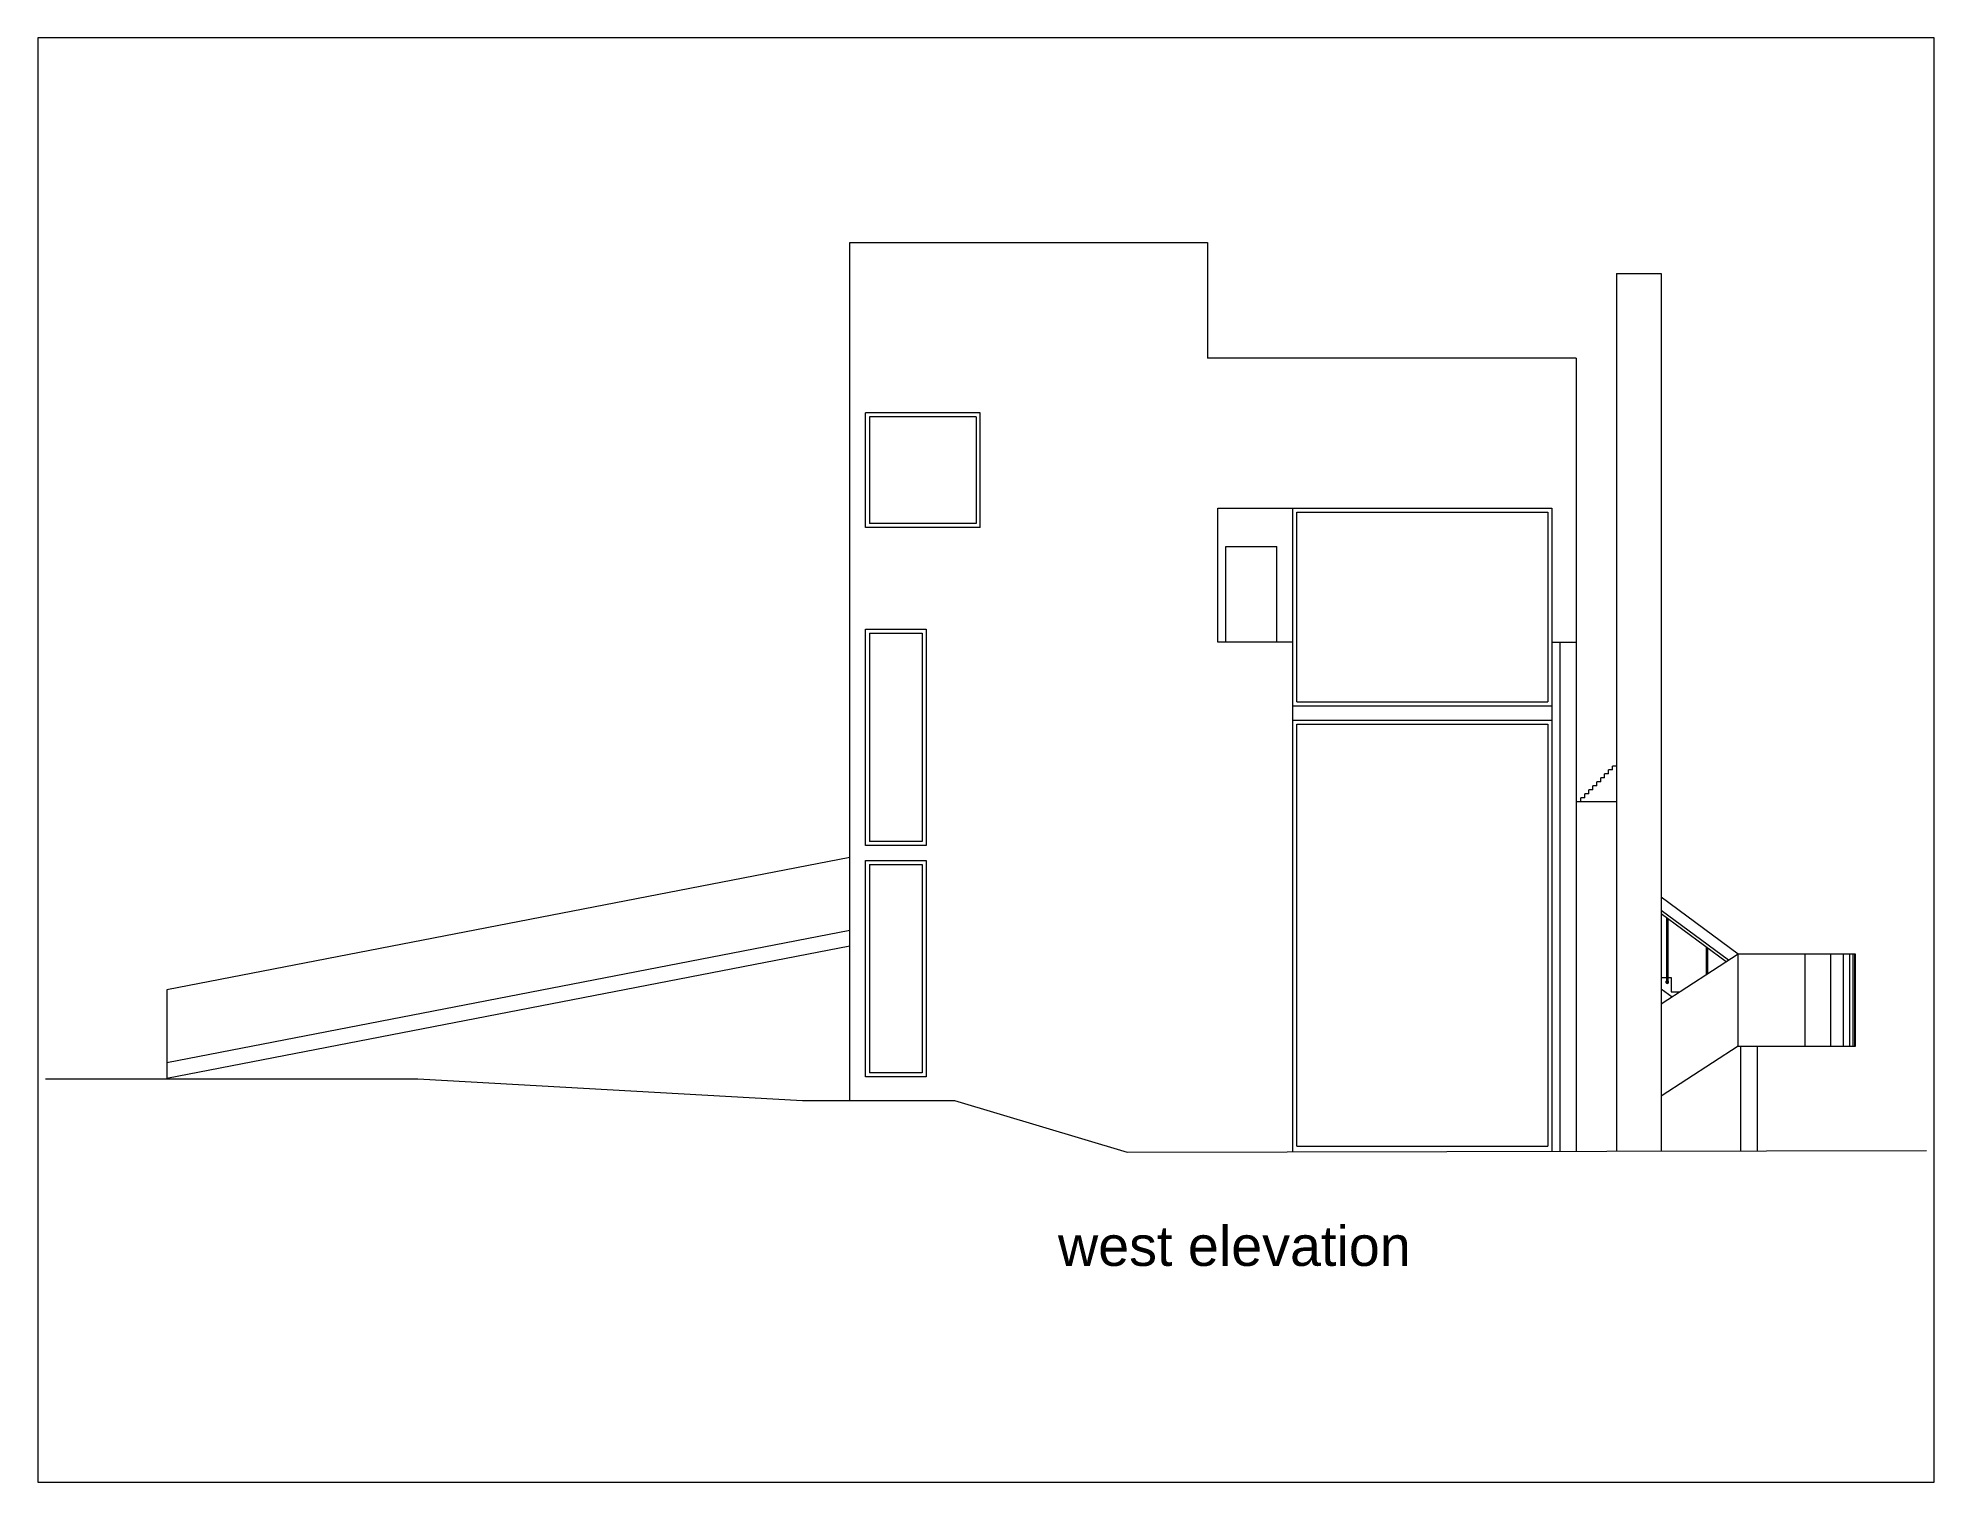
# Paper-space layout 'www.ceco.net' of a CAD drawing. Header units: millimetres. Extents: x 27 to 240, y 20 to 183.
# The model-space entities are those that its viewports show. They can reach past a viewport. Long polylines and large blocks are cut down to what shows.
import ezdxf

# ---------------------------------------------------------------- set-up
doc = ezdxf.new("R2010")
doc.units = ezdxf.units.MM
doc.layers.add('ceco.net 445 Smith House west elevation', color=7, linetype='Continuous', lineweight=15)
doc.layers.add('ceco.net Smith House text', color=7, linetype='Continuous', lineweight=15)
doc.styles.add('ceco.net', font='arial.ttf', dxfattribs={"height": 300})

msp = doc.modelspace()

# ---------------------------------------------------------------- linework, layer by layer
at = {"layer": 'ceco.net 445 Smith House west elevation', "lineweight": 13}
for p, q in [((10092, -273), (10092, 10497)), ((10092, 10497), (14581, 10497)), ((14581, 10497), (14581, 9043)), ((21269, 410), (21269, -905)), ((21480, -905), (21480, 410))]:
    msp.add_line(p, q, dxfattribs=at)
at = {"layer": 'ceco.net 445 Smith House west elevation', "ltscale": 30}
for p, q in [((19713, 10106), (19713, -909)), ((19713, 10106), (20272, 10106)), ((20272, 10106), (20272, -908)), ((19205, 9043), (14581, 9043)), ((19205, 9043), (19205, -910)), ((10289, 6917), (10289, 8357)), ((11729, 8357), (10289, 8357)), ((11729, 6917), (11729, 8357)), ((10340, 8306), (10340, 6968)), ((11678, 8306), (10340, 8306)), ((11678, 8306), (11678, 6968)), ((14709, 5478), (14709, 7161)), ((14709, 7161), (18900, 7161)), ((15649, -917), (15649, 7161)), ((18900, 7161), (18900, -911)), ((11729, 6917), (10289, 6917)), ((11678, 6968), (10340, 6968)), ((15699, 7111), (18850, 7111)), ((15699, 4732), (15699, 7111)), ((18850, 7111), (18850, 4732)), ((14808, 5478), (14808, 6682)), ((14808, 6682), (15448, 6682)), ((15448, 5478), (15448, 6682)), ((10289, 5643), (11051, 5643)), ((10289, 2927), (10289, 5643)), ((10340, 5592), (10340, 2978)), ((10340, 5592), (11001, 5592)), ((11001, 5592), (11001, 2978)), ((11051, 5643), (11051, 2927)), ((15649, 5478), (14709, 5478)), ((18900, 5478), (19205, 5478)), ((19002, 5478), (19002, -910)), ((15649, 4682), (18900, 4682)), ((15699, 4732), (18850, 4732)), ((15649, 4499), (18900, 4499)), ((15699, -846), (15699, 4449)), ((15699, 4449), (18850, 4449)), ((18850, 4449), (18850, -846)), ((19613, 3825), (19563, 3825)), ((19563, 3775), (19563, 3825)), ((19663, 3875), (19613, 3875)), ((19613, 3825), (19613, 3875)), ((19713, 3925), (19663, 3925)), ((19663, 3875), (19663, 3925)), ((19363, 3575), (19313, 3575)), ((19313, 3525), (19313, 3575)), ((19413, 3625), (19363, 3625)), ((19363, 3575), (19363, 3625)), ((19463, 3675), (19413, 3675)), ((19413, 3625), (19413, 3675)), ((19513, 3725), (19463, 3725)), ((19463, 3675), (19463, 3725)), ((19563, 3775), (19513, 3775)), ((19513, 3725), (19513, 3775)), ((19713, 3475), (19205, 3475)), ((19313, 3525), (19263, 3525)), ((19263, 3475), (19263, 3525)), ((11051, 2927), (10289, 2927)), ((11001, 2978), (10340, 2978)), ((10092, 2777), (1524, 1117)), ((10289, 2740), (11051, 2740)), ((10289, 24), (10289, 2740)), ((10340, 2689), (10340, 75)), ((10340, 2689), (11001, 2689)), ((11001, 2689), (11001, 75)), ((11051, 2740), (11051, 24)), ((21237, 1562), (20272, 2278)), ((21118, 1486), (20272, 2113)), ((21087, 1465), (20272, 2070)), ((20338, 2020), (20338, 1214)), ((20357, 2006), (20357, 1214)), ((10092, 1860), (1524, 200)), ((10092, 1662), (1524, 1)), ((21237, 1562), (20272, 936)), ((20835, 1652), (20835, 1302)), ((20854, 1638), (20854, 1314)), ((22710, 1562), (21237, 1562)), ((21237, 410), (21237, 1562)), ((22080, 410), (22080, 1562)), ((22400, 410), (22400, 1562)), ((22560, 410), (22560, 1562)), ((22640, 410), (22640, 1562)), ((22680, 410), (22680, 1562)), ((22700, 410), (22700, 1562)), ((22710, 410), (22710, 1562)), ((20272, 1272), (20338, 1272)), ((20357, 1272), (20399, 1272)), ((20399, 1272), (20399, 1089)), ((1524, 1117), (1524, 1)), ((20408, 1024), (20272, 1125)), ((20399, 1089), (20508, 1089)), ((21237, 410), (20272, -217)), ((21237, 410), (22710, 410)), ((0, 0), (4673, 0)), ((4673, 0), (9498, -273)), ((11051, 24), (10289, 24)), ((11001, 75), (10340, 75)), ((9498, -273), (11404, -273)), ((11404, -273), (13573, -922)), ((13573, -922), (23602, -901)), ((15699, -846), (18850, -846))]:
    msp.add_line(p, q, dxfattribs=at)
for radius, start, end in [(17, 123.6086, 56.3914), (9.42, 180, 0)]:
    msp.add_arc((20348, 1214), radius, start, end, dxfattribs=at)

# ---------------------------------------------------------------- texts
at = {"layer": 'ceco.net Smith House text', "ltscale": 30, "insert": (14917, -2103), "char_height": 500, "width": 7376.11, "attachment_point": 5, "style": 'ceco.net'}
msp.add_mtext('west elevation', dxfattribs=at)

psp = doc.layouts.new('www.ceco.net')

# ---------------------------------------------------------------- viewports
at = {"layer": '0'}
psp.add_viewport(center=(133.35, 101.6), size=(213.36, 162.56), view_center_point=(11800.85, 4000.31), view_height=18126.1978, dxfattribs=at)

doc.saveas('drawing.dxf')
